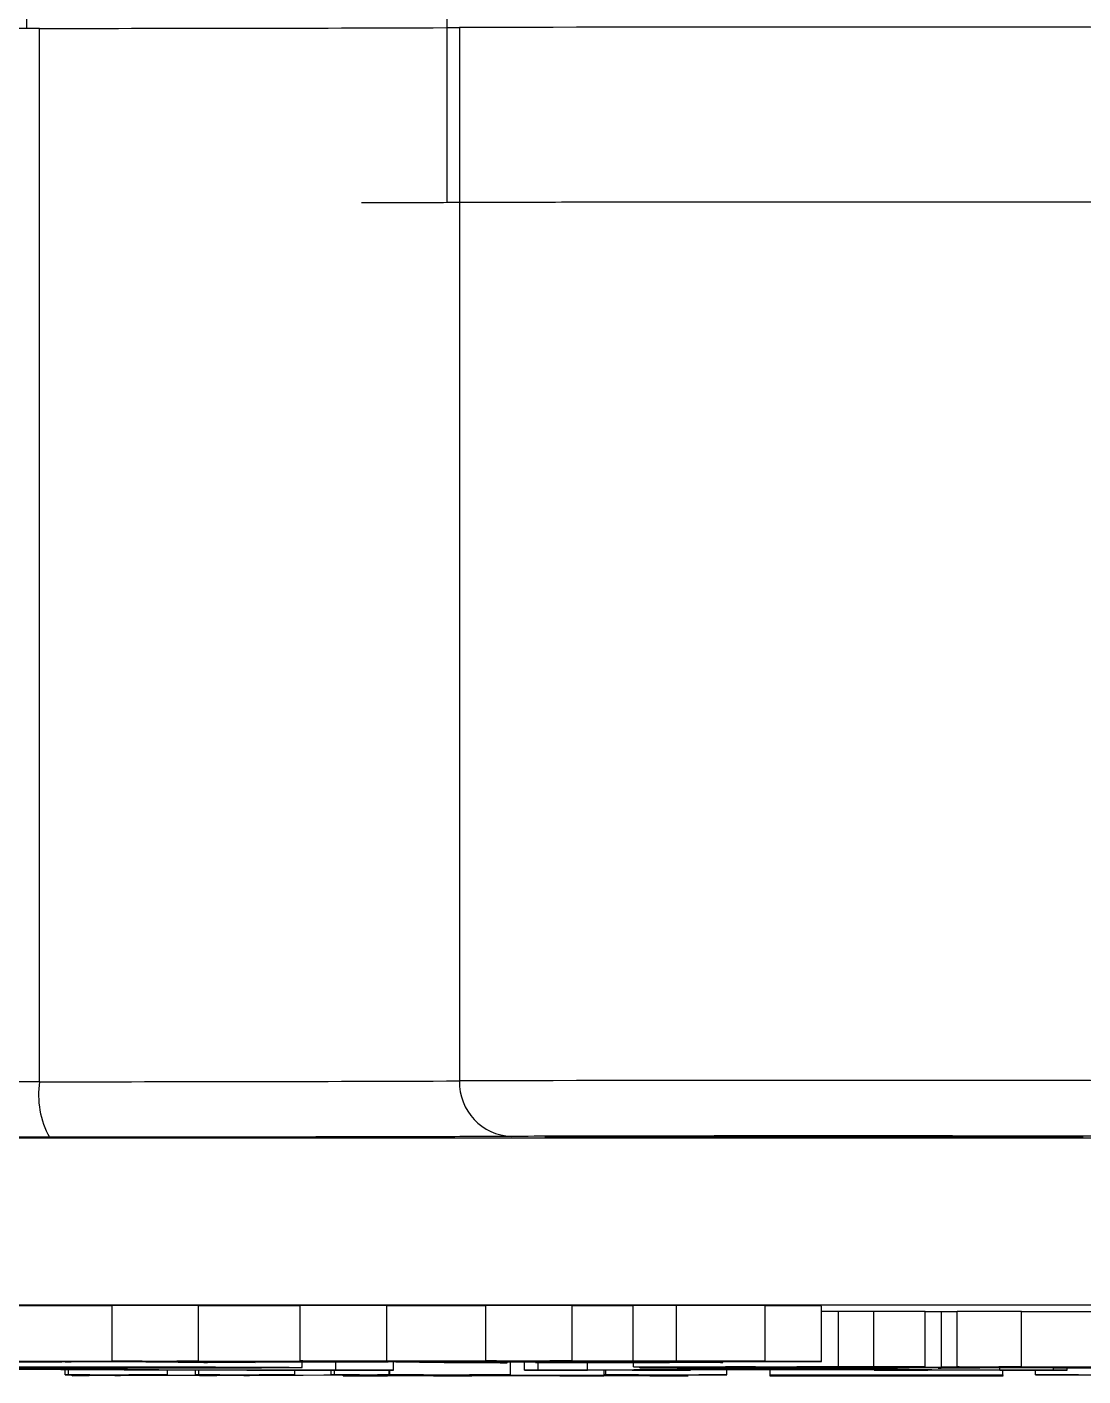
# Model space of a CAD drawing. Header units: millimetres. Extents: x 2687 to 4367, y 1046 to 2234.
# Drawn here: x 3418.92 to 3437.96, y 1311.98 to 1336.31 of the extents above; entities that cross this region are included whole.
import ezdxf

# ---------------------------------------------------------------- set-up
doc = ezdxf.new("R2010")
doc.units = ezdxf.units.MM

msp = doc.modelspace()

# ---------------------------------------------------------------- linework, layer by layer
at = {"color": 7, "linetype": 'Continuous', "lineweight": 25}
for p, q in [((3418.918, 1336.29), (3418.918, 1367.718)), ((3426.488, 1366.98), (3426.488, 1333.146)), ((3419.146, 1317.29), (3419.146, 1336.29)), ((3426.718, 1336.303), (3426.718, 1317.303)), ((3420.453, 1313.246), (3417.525, 1313.245)), ((3422.012, 1313.251), (3420.453, 1313.252)), ((3420.453, 1312.252), (3420.453, 1313.252)), ((3422.012, 1312.251), (3422.012, 1313.251)), ((3423.843, 1313.247), (3422.012, 1313.246)), ((3425.405, 1313.252), (3423.843, 1313.253)), ((3423.843, 1312.253), (3423.843, 1313.253)), ((3425.405, 1312.252), (3425.405, 1313.252)), ((3427.193, 1313.248), (3425.405, 1313.248)), ((3428.749, 1313.253), (3427.193, 1313.254)), ((3427.193, 1312.254), (3427.193, 1313.254)), ((3428.749, 1312.253), (3428.749, 1313.253)), ((3429.846, 1313.249), (3428.749, 1313.249)), ((3430.632, 1313.252), (3429.846, 1313.249)), ((3429.846, 1312.249), (3429.846, 1313.249)), ((3432.23, 1313.249), (3430.632, 1313.252)), ((3430.632, 1312.252), (3430.632, 1313.252)), ((3432.23, 1312.249), (3432.23, 1313.249)), ((3433.244, 1313.242), (3432.23, 1313.244)), ((3433.244, 1312.242), (3433.244, 1313.242)), ((3433.553, 1313.144), (3433.244, 1313.144)), ((3434.189, 1313.146), (3433.553, 1313.144)), ((3433.553, 1312.144), (3433.553, 1313.144)), ((3435.114, 1313.144), (3434.189, 1313.146)), ((3434.189, 1312.146), (3434.189, 1313.146)), ((3435.114, 1312.144), (3435.114, 1313.144)), ((3435.402, 1313.137), (3435.114, 1313.137)), ((3435.691, 1313.141), (3435.402, 1313.14)), ((3435.402, 1313.14), (3435.402, 1312.14)), ((3436.847, 1313.145), (3435.691, 1313.146)), ((3435.691, 1312.146), (3435.691, 1313.146)), ((3436.847, 1312.145), (3436.847, 1313.145)), ((3438.408, 1313.14), (3436.847, 1313.14)), ((3420.672, 1312.085), (3415.105, 1312.116)), ((3417.525, 1312.245), (3420.997, 1312.246)), ((3417.687, 1312.117), (3422.753, 1312.09)), ((3421.067, 1312.245), (3418.753, 1312.244)), ((3419.122, 1312.24), (3419.122, 1312.244)), ((3419.122, 1312.24), (3419.395, 1312.24)), ((3419.395, 1312.24), (3419.395, 1312.244)), ((3419.395, 1312.24), (3419.536, 1312.238)), ((3419.536, 1312.238), (3419.536, 1312.244)), ((3419.536, 1312.238), (3431.31, 1312.242)), ((3419.606, 1312.003), (3419.606, 1312.091)), ((3425.053, 1312.239), (3419.608, 1312.237)), ((3419.666, 1312.004), (3419.666, 1312.09)), ((3419.726, 1312.235), (3419.726, 1312.237)), ((3420.453, 1312.252), (3422.012, 1312.251)), ((3425.527, 1312.085), (3420.672, 1312.085)), ((3421.062, 1312.234), (3421.062, 1312.238)), ((3421.062, 1312.234), (3422.097, 1312.233)), ((3422.341, 1312.241), (3421.39, 1312.24)), ((3421.454, 1312.003), (3421.454, 1312.085)), ((3422.012, 1312.251), (3421.619, 1312.249)), ((3421.619, 1312.249), (3421.881, 1312.246)), ((3421.881, 1312.246), (3421.881, 1312.25)), ((3421.881, 1312.246), (3424.401, 1312.247)), ((3424.47, 1312.246), (3421.95, 1312.245)), ((3421.955, 1312.002), (3421.955, 1312.085)), ((3422.014, 1312.003), (3422.014, 1312.085)), ((3422.097, 1312.233), (3422.097, 1312.238)), ((3422.097, 1312.233), (3425.433, 1312.234)), ((3425.505, 1312.234), (3422.169, 1312.232)), ((3422.169, 1312.232), (3423.034, 1312.222)), ((3423.034, 1312.222), (3422.176, 1312.22)), ((3422.341, 1312.241), (3422.341, 1312.245)), ((3423.034, 1312.222), (3423.034, 1312.233)), ((3423.75, 1312.002), (3423.75, 1312.085)), ((3423.843, 1312.253), (3425.405, 1312.252)), ((3423.883, 1312.134), (3423.883, 1312.233)), ((3424.405, 1312.001), (3424.405, 1312.085)), ((3424.465, 1312.002), (3424.465, 1312.085)), ((3424.487, 1312.087), (3424.487, 1312.233)), ((3424.487, 1312.087), (3425.527, 1312.087)), ((3425.734, 1312.243), (3424.781, 1312.242)), ((3425.405, 1312.252), (3424.999, 1312.251)), ((3424.999, 1312.251), (3425.284, 1312.247)), ((3425.433, 1312.234), (3425.053, 1312.239)), ((3425.284, 1312.247), (3425.284, 1312.252)), ((3425.284, 1312.247), (3427.735, 1312.248)), ((3427.804, 1312.248), (3425.354, 1312.247)), ((3425.451, 1312.001), (3425.451, 1312.085)), ((3425.452, 1312.085), (3425.452, 1312.001)), ((3425.527, 1312.087), (3425.527, 1312.233)), ((3425.527, 1312.087), (3425.527, 1312.085)), ((3425.734, 1312.243), (3425.734, 1312.247)), ((3431.451, 1312.242), (3425.937, 1312.239)), ((3425.937, 1312.239), (3426.317, 1312.235)), ((3426.317, 1312.235), (3426.317, 1312.24)), ((3426.317, 1312.235), (3429.584, 1312.236)), ((3429.861, 1312.235), (3426.389, 1312.234)), ((3427.575, 1312.22), (3426.622, 1312.219)), ((3427.193, 1312.254), (3428.749, 1312.253)), ((3427.575, 1312.22), (3427.575, 1312.234)), ((3427.637, 1312.001), (3427.637, 1312.234)), ((3427.89, 1312.087), (3427.89, 1312.235)), ((3427.89, 1312.086), (3427.89, 1312.087)), ((3427.89, 1312.087), (3428.133, 1312.087)), ((3430.884, 1312.086), (3427.89, 1312.086)), ((3428.087, 1312.226), (3428.087, 1312.235)), ((3428.146, 1312.225), (3428.087, 1312.226)), ((3429.078, 1312.244), (3428.13, 1312.243)), ((3428.133, 1312.087), (3428.133, 1312.225)), ((3428.749, 1312.253), (3428.346, 1312.252)), ((3428.346, 1312.252), (3428.621, 1312.249)), ((3428.621, 1312.249), (3428.621, 1312.253)), ((3428.621, 1312.249), (3429.846, 1312.249)), ((3432.23, 1312.249), (3428.69, 1312.248)), ((3429.023, 1312.089), (3429.023, 1312.235)), ((3429.023, 1312.089), (3432.175, 1312.116)), ((3429.078, 1312.244), (3429.078, 1312.248)), ((3429.326, 1312), (3429.326, 1312.086)), ((3429.353, 1312.001), (3429.353, 1312.086)), ((3429.584, 1312.236), (3429.584, 1312.241)), ((3429.584, 1312.236), (3430.08, 1312.238)), ((3429.846, 1312.249), (3430.632, 1312.252)), ((3429.855, 1312.144), (3429.855, 1312.235)), ((3430.375, 1312.143), (3429.855, 1312.144)), ((3429.855, 1312.144), (3433.553, 1312.144)), ((3430.491, 1312.228), (3429.861, 1312.235)), ((3430.641, 1312.097), (3429.913, 1312.09)), ((3429.97, 1312.126), (3429.97, 1312.144)), ((3430.606, 1312.124), (3429.97, 1312.126)), ((3430.08, 1312.238), (3430.08, 1312.241)), ((3430.08, 1312.238), (3431.323, 1312.236)), ((3430.086, 1312.136), (3430.086, 1312.144)), ((3430.606, 1312.135), (3430.086, 1312.136)), ((3430.086, 1312.136), (3432.051, 1312.136)), ((3430.632, 1312.252), (3432.23, 1312.249)), ((3434.276, 1312.097), (3430.641, 1312.097)), ((3430.641, 1312.087), (3430.641, 1312.097)), ((3430.641, 1312.087), (3430.884, 1312.087)), ((3431.323, 1312.236), (3430.791, 1312.235)), ((3430.791, 1312.235), (3431.42, 1312.227)), ((3432.499, 1312.113), (3430.803, 1312.098)), ((3430.803, 1312.098), (3434.195, 1312.098)), ((3430.837, 1312.238), (3431.451, 1312.242)), ((3430.837, 1312.238), (3430.837, 1312.241)), ((3431.069, 1312.238), (3430.837, 1312.238)), ((3430.884, 1312.087), (3430.884, 1312.097)), ((3430.884, 1312.087), (3430.884, 1312.086)), ((3431.31, 1312.242), (3431.31, 1312.249)), ((3431.31, 1312.242), (3431.793, 1312.244)), ((3431.42, 1312.227), (3431.42, 1312.242)), ((3431.466, 1312.226), (3431.466, 1312.249)), ((3431.538, 1312), (3431.538, 1312.097)), ((3432.051, 1312.144), (3431.762, 1312.144)), ((3431.793, 1312.244), (3431.793, 1312.249)), ((3431.793, 1312.244), (3433.244, 1312.242)), ((3432.051, 1312.136), (3431.993, 1312.136)), ((3432.051, 1312.136), (3432.051, 1312.144)), ((3432.051, 1312.127), (3432.051, 1312.136)), ((3432.175, 1312.116), (3433.386, 1312.116)), ((3432.321, 1312), (3432.321, 1312.097)), ((3432.58, 1312.113), (3432.499, 1312.113)), ((3434.195, 1312.098), (3432.58, 1312.113)), ((3435.114, 1312.144), (3432.802, 1312.144)), ((3432.802, 1312.144), (3432.802, 1312.136)), ((3432.802, 1312.136), (3433.438, 1312.136)), ((3434.767, 1312.136), (3432.802, 1312.136)), ((3432.802, 1312.136), (3432.802, 1312.128)), ((3432.802, 1312.128), (3434.767, 1312.129)), ((3433.386, 1312.116), (3433.386, 1312.136)), ((3433.386, 1312.116), (3436.457, 1312.089)), ((3433.438, 1312.136), (3433.438, 1312.144)), ((3433.438, 1312.136), (3433.958, 1312.137)), ((3433.553, 1312.144), (3434.189, 1312.146)), ((3433.958, 1312.137), (3433.958, 1312.144)), ((3433.958, 1312.137), (3434.767, 1312.136)), ((3434.189, 1312.146), (3435.114, 1312.144)), ((3434.192, 1312.087), (3434.192, 1312.097)), ((3434.192, 1312.086), (3434.192, 1312.087)), ((3434.192, 1312.087), (3434.515, 1312.087)), ((3437.671, 1312.086), (3434.192, 1312.086)), ((3435.082, 1312.089), (3434.276, 1312.097)), ((3434.515, 1312.087), (3434.515, 1312.095)), ((3434.767, 1312.137), (3434.767, 1312.144)), ((3435.287, 1312.136), (3434.767, 1312.137)), ((3434.767, 1312.137), (3441.759, 1312.137)), ((3434.767, 1312.136), (3434.767, 1312.137)), ((3434.767, 1312.129), (3434.767, 1312.136)), ((3434.767, 1312.129), (3434.825, 1312.129)), ((3434.825, 1312.137), (3434.825, 1312.129)), ((3435.402, 1312.13), (3435.345, 1312.134)), ((3435.345, 1312.134), (3436.096, 1312.133)), ((3435.345, 1312.12), (3435.345, 1312.134)), ((3435.345, 1312.12), (3435.402, 1312.123)), ((3436.096, 1312.121), (3435.345, 1312.12)), ((3435.402, 1312.14), (3435.749, 1312.141)), ((3436.096, 1312.139), (3435.402, 1312.14)), ((3435.402, 1312.123), (3435.402, 1312.13)), ((3435.691, 1312.146), (3436.847, 1312.145)), ((3436.558, 1312.14), (3436.096, 1312.139)), ((3436.096, 1312.133), (3436.096, 1312.139)), ((3436.096, 1312.133), (3437.772, 1312.133)), ((3437.425, 1312.132), (3436.096, 1312.132)), ((3436.096, 1312.132), (3436.096, 1312.121)), ((3436.847, 1312.145), (3436.443, 1312.144)), ((3436.443, 1312.144), (3436.443, 1312.14)), ((3436.443, 1312.14), (3438.465, 1312.14)), ((3436.457, 1312.089), (3436.457, 1312.132)), ((3436.513, 1312), (3436.513, 1312.086)), ((3441.413, 1312.14), (3436.558, 1312.14)), ((3438.061, 1312.136), (3436.674, 1312.136)), ((3437.102, 1312), (3437.102, 1312.086)), ((3437.425, 1312.122), (3437.425, 1312.132)), ((3438.119, 1312.123), (3437.425, 1312.122)), ((3437.428, 1312.087), (3437.428, 1312.122)), ((3437.428, 1312.087), (3437.671, 1312.087)), ((3437.671, 1312.087), (3437.671, 1312.122)), ((3437.671, 1312.087), (3437.671, 1312.086)), ((3437.772, 1312.133), (3438.061, 1312.136)), ((3437.772, 1312.133), (3437.772, 1312.136)), ((3419.606, 1312.003), (3419.666, 1312.004)), ((3419.811, 1312.003), (3419.606, 1312.003)), ((3419.666, 1312.004), (3421.454, 1312.003)), ((3419.735, 1311.984), (3419.735, 1312.003)), ((3419.735, 1311.984), (3420.04, 1312.002)), ((3420.042, 1311.984), (3419.735, 1311.984)), ((3422.147, 1311.995), (3420.042, 1311.984)), ((3420.755, 1312.002), (3420.5, 1311.989)), ((3420.5, 1311.989), (3420.602, 1311.989)), ((3420.602, 1311.989), (3422.278, 1311.998)), ((3420.602, 1311.989), (3420.602, 1311.994)), ((3421.394, 1312.002), (3421.24, 1312.002)), ((3421.454, 1312.003), (3421.394, 1312.002)), ((3421.955, 1312.002), (3422.014, 1312.003)), ((3422.109, 1312.002), (3421.955, 1312.002)), ((3422.014, 1312.003), (3423.75, 1312.002)), ((3422.034, 1311.983), (3422.249, 1311.995)), ((3422.034, 1311.983), (3422.034, 1311.995)), ((3422.34, 1311.983), (3422.034, 1311.983)), ((3422.249, 1311.995), (3422.147, 1311.995)), ((3422.278, 1311.998), (3422.388, 1312.001)), ((3425.237, 1312), (3422.34, 1311.983)), ((3423.103, 1312.001), (3422.827, 1311.989)), ((3422.827, 1311.989), (3422.929, 1311.989)), ((3422.929, 1311.989), (3424.871, 1312)), ((3422.929, 1311.989), (3422.929, 1311.993)), ((3423.69, 1312.001), (3423.538, 1312.001)), ((3423.75, 1312.002), (3423.69, 1312.001)), ((3424.405, 1312.001), (3424.465, 1312.002)), ((3424.559, 1312.001), (3424.405, 1312.001)), ((3424.465, 1312.002), (3425.451, 1312.001)), ((3424.622, 1311.982), (3424.622, 1311.996)), ((3424.622, 1311.982), (3424.651, 1311.983)), ((3426.911, 1311.982), (3424.622, 1311.982)), ((3424.651, 1311.983), (3424.651, 1311.996)), ((3424.651, 1311.983), (3424.911, 1311.983)), ((3424.871, 1312), (3424.918, 1312)), ((3424.911, 1311.983), (3424.911, 1311.998)), ((3425.416, 1311.984), (3426.065, 1312)), ((3425.451, 1312.001), (3425.452, 1312.001)), ((3425.452, 1312.001), (3427.637, 1312.001)), ((3425.936, 1312), (3425.732, 1312.001)), ((3425.939, 1312), (3425.936, 1312)), ((3426.579, 1311.992), (3426.248, 1311.984)), ((3426.248, 1311.984), (3426.253, 1311.983)), ((3429.648, 1311.991), (3426.579, 1311.992)), ((3426.897, 1312), (3426.606, 1311.992)), ((3426.606, 1311.992), (3429.675, 1311.992)), ((3426.68, 1311.983), (3426.68, 1311.992)), ((3426.68, 1311.983), (3426.94, 1311.983)), ((3426.94, 1311.983), (3426.911, 1311.982)), ((3426.94, 1311.983), (3426.94, 1311.992)), ((3427.61, 1312), (3427.402, 1312)), ((3427.637, 1312.001), (3427.61, 1312)), ((3428.523, 1311.982), (3428.523, 1311.991)), ((3430.812, 1311.981), (3428.523, 1311.982)), ((3428.523, 1311.982), (3428.552, 1311.982)), ((3428.552, 1311.982), (3428.552, 1311.991)), ((3428.552, 1311.982), (3428.812, 1311.982)), ((3428.812, 1311.982), (3428.812, 1311.991)), ((3429.317, 1311.983), (3429.648, 1311.991)), ((3429.317, 1311.983), (3429.317, 1311.991)), ((3429.326, 1312), (3429.353, 1312.001)), ((3429.534, 1312), (3429.326, 1312)), ((3429.353, 1312.001), (3431.538, 1312)), ((3429.675, 1311.992), (3429.966, 1311.999)), ((3430.798, 1311.999), (3430.149, 1311.983)), ((3430.149, 1311.983), (3430.154, 1311.983)), ((3430.58, 1311.982), (3430.58, 1311.993)), ((3430.58, 1311.982), (3430.841, 1311.982)), ((3430.841, 1311.982), (3430.812, 1311.981)), ((3431.511, 1312), (3431.303, 1312)), ((3431.538, 1312), (3431.511, 1312)), ((3432.321, 1312), (3436.513, 1312)), ((3432.321, 1311.999), (3432.321, 1312)), ((3433.518, 1311.999), (3432.321, 1311.999)), ((3432.321, 1311.982), (3432.321, 1311.999)), ((3432.321, 1311.981), (3432.321, 1311.982)), ((3432.321, 1311.982), (3433.518, 1311.982)), ((3436.513, 1311.981), (3432.321, 1311.981)), ((3433.518, 1311.982), (3433.518, 1311.999)), ((3433.986, 1311.983), (3433.986, 1311.999)), ((3434.849, 1311.999), (3434.849, 1311.983)), ((3436.513, 1311.999), (3435.317, 1311.999)), ((3435.317, 1311.982), (3435.317, 1311.999)), ((3435.317, 1311.982), (3436.513, 1311.982)), ((3436.513, 1312), (3436.513, 1311.999)), ((3436.513, 1311.982), (3436.513, 1311.999)), ((3436.513, 1311.982), (3436.513, 1311.981)), ((3437.102, 1312), (3439.523, 1312.001)), ((3437.138, 1312), (3437.102, 1312)), ((3437.447, 1312), (3437.138, 1312)), ((3438.81, 1311.983), (3437.959, 1311.999))]:
    msp.add_line(p, q, dxfattribs=at)
at = {"color": 7, "linetype": 'Continuous', "lineweight": 25, "flags": 128}
for points in [[(3419.146, 1336.29), (3413.82, 1336.287), (3408.586, 1336.284), (3403.467, 1336.28), (3398.487, 1336.275), (3393.669, 1336.27), (3389.037, 1336.264), (3384.61, 1336.257), (3380.41, 1336.249), (3376.456, 1336.241), (3372.767, 1336.233), (3369.359, 1336.224), (3366.249, 1336.214), (3363.45, 1336.204), (3360.977, 1336.194), (3358.84, 1336.183), (3357.049, 1336.172)], [(3419.146, 1317.29), (3413.887, 1317.287), (3408.716, 1317.284), (3403.657, 1317.28), (3398.733, 1317.276), (3393.967, 1317.27), (3389.379, 1317.264), (3384.99, 1317.258), (3380.821, 1317.25), (3376.89, 1317.242), (3373.215, 1317.234), (3369.812, 1317.225), (3366.698, 1317.216), (3363.885, 1317.206), (3361.388, 1317.196), (3359.216, 1317.185), (3357.381, 1317.174), (3355.889, 1317.163), (3354.749, 1317.152)], [(3461.692, 1316.262), (3456.988, 1316.266), (3452.167, 1316.269), (3447.253, 1316.272), (3442.269, 1316.273), (3437.242, 1316.274), (3432.196, 1316.274), (3427.157, 1316.274), (3422.149, 1316.272), (3417.197, 1316.27), (3412.326, 1316.268), (3407.56, 1316.264), (3402.924, 1316.26), (3398.439, 1316.255), (3394.129, 1316.249)], [(3437.962, 1316.292), (3437.135, 1316.29), (3436.058, 1316.288), (3434.804, 1316.287), (3433.458, 1316.287), (3432.112, 1316.287), (3430.858, 1316.288), (3429.781, 1316.29), (3428.955, 1316.292), (3428.436, 1316.295), (3428.258, 1316.298), (3428.436, 1316.301), (3428.955, 1316.303), (3429.781, 1316.306), (3430.858, 1316.308), (3432.112, 1316.309), (3433.458, 1316.309), (3434.804, 1316.309), (3436.058, 1316.308), (3437.135, 1316.306), (3437.962, 1316.303)]]:
    msp.add_lwpolyline(points, dxfattribs=at)
at = {"color": 7, "linetype": 'Continuous', "lineweight": 25}
for centre, radius, start, end in [((3419.585, 3211.375), 1875.085, 269.986579, 270.217963), ((3433.458, -656), 1992.314, 89.806162, 90.193839), ((3420.688, 1317.048), 1.561, 171.0968, 209.1481), ((3419.585, 3192.375), 1875.085, 269.986579, 270.217963), ((3433.458, -675), 1992.314, 89.806162, 90.193839), ((3427.688, 1317.273), 0.971, 178.1826, 267.9964)]:
    msp.add_arc(centre, radius, start, end, dxfattribs=at)
for points, knots in [([(3426.488, 1333.146), (3426.167, 1333.144), (3425.783, 1333.142), (3425.07, 1333.14), (3424.952, 1333.14)], [0, 0, 0, 0, 0.834947, 1, 1, 1, 1]), ([(3419.325, 1316.288), (3416.829, 1316.287), (3411.791, 1316.284), (3404.414, 1316.279), (3397.172, 1316.272), (3390.193, 1316.263), (3383.59, 1316.253), (3377.497, 1316.241), (3372.004, 1316.228), (3367.192, 1316.214), (3363.13, 1316.199), (3359.86, 1316.184), (3357.322, 1316.168), (3356.259, 1316.157), (3355.733, 1316.152)], [0, 0, 0, 0, 0.079959, 0.161371, 0.244142, 0.328893, 0.414217, 0.5, 0.585778, 0.671102, 0.755858, 0.838624, 0.920039, 1, 1, 1, 1]), ([(3427.654, 1316.303), (3427.263, 1316.301), (3426.468, 1316.297), (3424.478, 1316.293), (3422.065, 1316.289), (3420.228, 1316.288), (3419.325, 1316.288)], [0, 0, 0, 0, 0.245796, 0.5, 0.754204, 1, 1, 1, 1]), ([(3439.262, 1316.303), (3438.998, 1316.304), (3438.457, 1316.306), (3437.039, 1316.309), (3435.323, 1316.311), (3433.458, 1316.311), (3431.594, 1316.311), (3429.878, 1316.309), (3428.46, 1316.306), (3427.918, 1316.304), (3427.654, 1316.303)], [0, 0, 0, 0, 0.122089, 0.25, 0.377911, 0.5, 0.622089, 0.75, 0.877911, 1, 1, 1, 1]), ([(3365.013, 1313.124), (3365.061, 1313.128), (3365.167, 1313.136), (3366.037, 1313.148), (3367.518, 1313.162), (3369.693, 1313.176), (3372.524, 1313.189), (3376.038, 1313.202), (3380.192, 1313.214), (3384.935, 1313.225), (3390.196, 1313.235), (3395.888, 1313.244), (3401.911, 1313.252), (3408.134, 1313.258), (3414.5, 1313.262), (3420.852, 1313.266), (3427.191, 1313.268), (3433.458, 1313.268), (3439.726, 1313.268), (3446.064, 1313.266), (3452.417, 1313.262), (3458.782, 1313.258), (3465.006, 1313.252), (3471.028, 1313.244), (3476.72, 1313.235), (3481.982, 1313.225), (3486.725, 1313.214), (3490.879, 1313.202), (3494.393, 1313.189), (3497.224, 1313.176), (3499.399, 1313.162), (3500.88, 1313.148), (3501.751, 1313.136), (3501.858, 1313.128), (3501.906, 1313.124)], [0, 0, 0, 0, 0.023828, 0.053273, 0.084485, 0.115699, 0.147957, 0.180726, 0.213842, 0.247136, 0.28043, 0.313546, 0.346314, 0.378573, 0.409785, 0.440999, 0.470442, 0.499888, 0.529332, 0.558778, 0.58999, 0.621203, 0.653462, 0.68623, 0.719347, 0.752641, 0.785934, 0.819051, 0.851819, 0.884078, 0.915289, 0.946503, 0.975948, 1, 1, 1, 1]), ([(3414.604, 1312.146), (3415.274, 1312.146), (3416.619, 1312.146), (3418.427, 1312.145), (3419.747, 1312.142), (3420.671, 1312.139), (3420.978, 1312.135), (3421.001, 1312.133), (3421.006, 1312.133)], [0, 0, 0, 0, 0.196061, 0.394111, 0.547436, 0.700125, 0.928087, 1, 1, 1, 1]), ([(3421.006, 1312.133), (3420.976, 1312.131), (3420.915, 1312.128), (3420.232, 1312.124), (3418.884, 1312.121), (3417.2, 1312.119), (3415.852, 1312.119), (3415.074, 1312.119), (3414.951, 1312.119)], [0, 0, 0, 0, 0.200351, 0.402646, 0.59747, 0.766762, 0.96323, 1, 1, 1, 1]), ([(3415.555, 1312.149), (3416.223, 1312.149), (3417.458, 1312.149), (3419.225, 1312.148), (3420.888, 1312.146), (3422.408, 1312.144), (3423.553, 1312.14), (3423.861, 1312.136), (3423.879, 1312.134), (3423.883, 1312.134)], [0, 0, 0, 0, 0.160365, 0.296332, 0.431737, 0.589347, 0.747826, 0.949128, 1, 1, 1, 1]), ([(3423.883, 1312.134), (3423.857, 1312.132), (3423.796, 1312.129), (3423.012, 1312.124), (3421.301, 1312.12), (3419.452, 1312.118), (3418.173, 1312.117), (3417.687, 1312.117)], [0, 0, 0, 0, 0.183074, 0.416875, 0.642834, 0.864166, 1, 1, 1, 1]), ([(3418.455, 1312.235), (3418.582, 1312.235), (3418.924, 1312.236), (3419.069, 1312.238), (3419.108, 1312.239), (3419.122, 1312.24)], [0, 0, 0, 0, 0.268239, 0.722981, 1, 1, 1, 1]), ([(3419.678, 1312.234), (3419.651, 1312.234), (3419.598, 1312.234), (3419.333, 1312.233), (3419.063, 1312.233), (3418.824, 1312.233), (3418.771, 1312.233)], [0, 0, 0, 0, 0.194719, 0.390632, 0.863045, 1, 1, 1, 1]), ([(3419.608, 1312.237), (3419.662, 1312.237), (3419.73, 1312.236), (3419.709, 1312.235), (3419.704, 1312.235)], [0, 0, 0, 0, 0.7846575, 1, 1, 1, 1]), ([(3420.997, 1312.246), (3420.939, 1312.247), (3420.828, 1312.248), (3420.65, 1312.25), (3420.519, 1312.251), (3420.453, 1312.252)], [0, 0, 0, 0, 0.361759, 0.680808, 1, 1, 1, 1]), ([(3422.176, 1312.22), (3422.084, 1312.222), (3421.898, 1312.224), (3421.54, 1312.229), (3421.232, 1312.232), (3421.062, 1312.234)], [0, 0, 0, 0, 0.307881, 0.615778, 1, 1, 1, 1]), ([(3421.39, 1312.24), (3421.353, 1312.241), (3421.292, 1312.242), (3421.176, 1312.244), (3421.103, 1312.245), (3421.067, 1312.245)], [0, 0, 0, 0, 0.437947, 0.718933, 1, 1, 1, 1]), ([(3421.95, 1312.245), (3421.981, 1312.245), (3422.041, 1312.244), (3422.165, 1312.243), (3422.273, 1312.242), (3422.341, 1312.241)], [0, 0, 0, 0, 0.2673365, 0.5346869, 1, 1, 1, 1]), ([(3422.753, 1312.09), (3422.924, 1312.089), (3423.188, 1312.088), (3423.86, 1312.087), (3424.266, 1312.087), (3424.487, 1312.087)], [0, 0, 0, 0, 0.454509, 0.703285, 1, 1, 1, 1]), ([(3424.401, 1312.247), (3424.342, 1312.248), (3424.23, 1312.249), (3424.046, 1312.251), (3423.911, 1312.252), (3423.843, 1312.253)], [0, 0, 0, 0, 0.353076, 0.676475, 1, 1, 1, 1]), ([(3424.781, 1312.242), (3424.738, 1312.242), (3424.673, 1312.244), (3424.56, 1312.245), (3424.5, 1312.246), (3424.47, 1312.246)], [0, 0, 0, 0, 0.499817, 0.749886, 1, 1, 1, 1]), ([(3425.354, 1312.247), (3425.384, 1312.246), (3425.445, 1312.246), (3425.561, 1312.244), (3425.668, 1312.243), (3425.734, 1312.243)], [0, 0, 0, 0, 0.278089, 0.556193, 1, 1, 1, 1]), ([(3426.622, 1312.219), (3426.525, 1312.22), (3426.33, 1312.223), (3425.948, 1312.228), (3425.67, 1312.232), (3425.505, 1312.234)], [0, 0, 0, 0, 0.2894212, 0.5788391, 1, 1, 1, 1]), ([(3426.389, 1312.234), (3426.504, 1312.233), (3426.736, 1312.23), (3427.113, 1312.225), (3427.41, 1312.222), (3427.575, 1312.22)], [0, 0, 0, 0, 0.307939, 0.615874, 1, 1, 1, 1]), ([(3427.735, 1312.248), (3427.676, 1312.249), (3427.566, 1312.25), (3427.386, 1312.252), (3427.257, 1312.254), (3427.193, 1312.254)], [0, 0, 0, 0, 0.3618324, 0.680859, 1, 1, 1, 1]), ([(3428.13, 1312.243), (3428.09, 1312.243), (3428.025, 1312.245), (3427.91, 1312.246), (3427.839, 1312.247), (3427.804, 1312.248)], [0, 0, 0, 0, 0.437841, 0.718884, 1, 1, 1, 1]), ([(3428.087, 1312.226), (3428.42, 1312.226), (3428.992, 1312.226), (3429.648, 1312.226), (3430.051, 1312.226), (3430.259, 1312.226), (3430.4, 1312.227), (3430.479, 1312.227), (3430.51, 1312.227), (3430.497, 1312.227), (3430.491, 1312.228)], [0, 0, 0, 0, 0.358025, 0.615683, 0.704922, 0.795041, 0.841826, 0.888488, 0.9407, 1, 1, 1, 1]), ([(3428.133, 1312.087), (3428.256, 1312.087), (3428.466, 1312.087), (3428.722, 1312.087), (3428.907, 1312.088), (3428.982, 1312.088), (3429.014, 1312.089), (3429.023, 1312.089)], [0, 0, 0, 0, 0.268165, 0.456817, 0.645375, 0.906381, 1, 1, 1, 1]), ([(3430.357, 1312.223), (3430.325, 1312.223), (3430.262, 1312.224), (3429.904, 1312.224), (3429.197, 1312.225), (3428.542, 1312.225), (3428.146, 1312.225)], [0, 0, 0, 0, 0.1072401, 0.2147204, 0.5251042, 1, 1, 1, 1]), ([(3428.69, 1312.248), (3428.719, 1312.248), (3428.778, 1312.247), (3428.9, 1312.245), (3429.009, 1312.245), (3429.078, 1312.244)], [0, 0, 0, 0, 0.267397, 0.53481, 1, 1, 1, 1]), ([(3429.913, 1312.09), (3429.902, 1312.09), (3429.881, 1312.09), (3429.848, 1312.09), (3429.838, 1312.089), (3429.832, 1312.089)], [0, 0, 0, 0, 0.2502199, 0.5005081, 1, 1, 1, 1]), ([(3429.832, 1312.089), (3429.841, 1312.089), (3429.855, 1312.088), (3429.933, 1312.088), (3430.03, 1312.087), (3430.184, 1312.087), (3430.394, 1312.087), (3430.555, 1312.087), (3430.641, 1312.087)], [0, 0, 0, 0, 0.284135, 0.450473, 0.560568, 0.671794, 0.825494, 1, 1, 1, 1]), ([(3429.97, 1312.126), (3430.319, 1312.126), (3430.842, 1312.127), (3431.533, 1312.127), (3431.878, 1312.127), (3432.051, 1312.127)], [0, 0, 0, 0, 0.499885, 0.7499286, 1, 1, 1, 1]), ([(3431.42, 1312.227), (3431.447, 1312.227), (3431.499, 1312.226), (3431.358, 1312.225), (3430.998, 1312.224), (3430.609, 1312.223), (3430.357, 1312.223)], [0, 0, 0, 0, 0.211302, 0.416468, 0.621501, 1, 1, 1, 1]), ([(3431.762, 1312.144), (3431.595, 1312.144), (3431.278, 1312.143), (3430.814, 1312.143), (3430.521, 1312.143), (3430.375, 1312.143)], [0, 0, 0, 0, 0.35686, 0.67714, 1, 1, 1, 1]), ([(3431.993, 1312.136), (3431.826, 1312.136), (3431.51, 1312.136), (3431.045, 1312.135), (3430.753, 1312.135), (3430.606, 1312.135)], [0, 0, 0, 0, 0.35686, 0.67714, 1, 1, 1, 1]), ([(3434.825, 1312.129), (3434.228, 1312.128), (3433.208, 1312.127), (3431.743, 1312.126), (3430.986, 1312.124), (3430.606, 1312.124)], [0, 0, 0, 0, 0.41234, 0.704495, 1, 1, 1, 1]), ([(3433.244, 1312.242), (3433.027, 1312.242), (3432.551, 1312.241), (3431.819, 1312.24), (3431.361, 1312.238), (3431.069, 1312.238)], [0, 0, 0, 0, 0.234297, 0.511813, 1, 1, 1, 1]), ([(3434.515, 1312.087), (3434.602, 1312.087), (3434.743, 1312.087), (3434.911, 1312.087), (3435.019, 1312.087), (3435.092, 1312.087), (3435.143, 1312.088), (3435.155, 1312.088), (3435.163, 1312.088)], [0, 0, 0, 0, 0.25713, 0.418126, 0.515419, 0.613557, 0.771961, 1, 1, 1, 1]), ([(3435.163, 1312.088), (3435.161, 1312.088), (3435.159, 1312.089), (3435.143, 1312.089), (3435.106, 1312.089), (3435.082, 1312.089)], [0, 0, 0, 0, 0.25103, 0.502225, 1, 1, 1, 1]), ([(3436.674, 1312.136), (3436.507, 1312.136), (3436.191, 1312.136), (3435.726, 1312.136), (3435.434, 1312.136), (3435.287, 1312.136)], [0, 0, 0, 0, 0.35686, 0.67714, 1, 1, 1, 1]), ([(3435.747, 1312.141), (3435.746, 1312.142), (3435.744, 1312.143), (3435.728, 1312.144), (3435.704, 1312.145), (3435.691, 1312.146)], [0, 0, 0, 0, 0.333361, 0.666606, 1, 1, 1, 1]), ([(3436.457, 1312.089), (3436.499, 1312.089), (3436.583, 1312.088), (3436.769, 1312.088), (3437.03, 1312.087), (3437.256, 1312.087), (3437.391, 1312.087), (3437.428, 1312.087)], [0, 0, 0, 0, 0.25387, 0.509596, 0.715202, 0.920342, 1, 1, 1, 1]), ([(3420.04, 1312.002), (3420.052, 1312.002), (3420.068, 1312.002), (3420.02, 1312.003), (3419.962, 1312.003), (3419.887, 1312.003), (3419.835, 1312.003), (3419.811, 1312.003)], [0, 0, 0, 0, 0.409045, 0.568709, 0.729731, 0.871998, 1, 1, 1, 1]), ([(3421.24, 1312.002), (3421.176, 1312.002), (3421.076, 1312.002), (3420.943, 1312.002), (3420.856, 1312.002), (3420.789, 1312.002), (3420.767, 1312.002), (3420.755, 1312.002)], [0, 0, 0, 0, 0.286948, 0.445283, 0.603611, 0.766841, 1, 1, 1, 1]), ([(3422.388, 1312.001), (3422.395, 1312.001), (3422.407, 1312.001), (3422.35, 1312.002), (3422.253, 1312.002), (3422.153, 1312.002), (3422.109, 1312.002)], [0, 0, 0, 0, 0.280717, 0.477013, 0.764436, 1, 1, 1, 1]), ([(3423.538, 1312.001), (3423.491, 1312.001), (3423.415, 1312.001), (3423.308, 1312.001), (3423.231, 1312.001), (3423.159, 1312.001), (3423.123, 1312.001), (3423.107, 1312.001), (3423.103, 1312.001)], [0, 0, 0, 0, 0.2197284, 0.3604368, 0.5019622, 0.6296085, 0.9109721, 1, 1, 1, 1]), ([(3424.913, 1312), (3424.912, 1312), (3424.911, 1312), (3424.869, 1312.001), (3424.79, 1312.001), (3424.683, 1312.001), (3424.6, 1312.001), (3424.559, 1312.001)], [0, 0, 0, 0, 0.063168, 0.286153, 0.501453, 0.758451, 1, 1, 1, 1]), ([(3424.911, 1311.983), (3425.004, 1311.983), (3425.133, 1311.983), (3425.282, 1311.983), (3425.358, 1311.983), (3425.401, 1311.984), (3425.411, 1311.984), (3425.416, 1311.984)], [0, 0, 0, 0, 0.375821, 0.523807, 0.672057, 0.853203, 1, 1, 1, 1]), ([(3425.732, 1312.001), (3425.676, 1312.001), (3425.57, 1312.001), (3425.423, 1312), (3425.311, 1312), (3425.262, 1312), (3425.237, 1312)], [0, 0, 0, 0, 0.246987, 0.468153, 0.728462, 1, 1, 1, 1]), ([(3426.065, 1312), (3426.065, 1312), (3426.067, 1312), (3426.036, 1312), (3425.984, 1312), (3425.949, 1312), (3425.939, 1312)], [0, 0, 0, 0, 0.177122, 0.589108, 0.884827, 1, 1, 1, 1]), ([(3426.259, 1311.983), (3426.272, 1311.983), (3426.298, 1311.983), (3426.382, 1311.983), (3426.509, 1311.983), (3426.615, 1311.983), (3426.68, 1311.983)], [0, 0, 0, 0, 0.204883, 0.408937, 0.643499, 1, 1, 1, 1]), ([(3427.402, 1312), (3427.332, 1312), (3427.216, 1312), (3427.074, 1312), (3426.982, 1312), (3426.919, 1312), (3426.905, 1312), (3426.897, 1312)], [0, 0, 0, 0, 0.290077, 0.48445, 0.638173, 0.79153, 1, 1, 1, 1]), ([(3428.812, 1311.982), (3428.905, 1311.982), (3429.034, 1311.982), (3429.183, 1311.982), (3429.259, 1311.983), (3429.302, 1311.983), (3429.312, 1311.983), (3429.317, 1311.983)], [0, 0, 0, 0, 0.3758207, 0.5238074, 0.6720575, 0.8532035, 1, 1, 1, 1]), ([(3429.963, 1311.999), (3429.963, 1311.999), (3429.964, 1311.999), (3429.926, 1312), (3429.863, 1312), (3429.748, 1312), (3429.634, 1312), (3429.551, 1312), (3429.534, 1312)], [0, 0, 0, 0, 0.132198, 0.30903, 0.458399, 0.607839, 0.921168, 1, 1, 1, 1]), ([(3430.16, 1311.983), (3430.173, 1311.982), (3430.199, 1311.982), (3430.283, 1311.982), (3430.41, 1311.982), (3430.516, 1311.982), (3430.58, 1311.982)], [0, 0, 0, 0, 0.204883, 0.408937, 0.643499, 1, 1, 1, 1]), ([(3431.303, 1312), (3431.233, 1312), (3431.117, 1312), (3430.975, 1311.999), (3430.882, 1311.999), (3430.82, 1311.999), (3430.806, 1311.999), (3430.798, 1311.999)], [0, 0, 0, 0, 0.290077, 0.48445, 0.638173, 0.79153, 1, 1, 1, 1]), ([(3433.986, 1311.999), (3433.983, 1311.999), (3433.978, 1311.999), (3433.919, 1311.999), (3433.84, 1311.999), (3433.704, 1311.999), (3433.594, 1311.999), (3433.518, 1311.999)], [0, 0, 0, 0, 0.250411, 0.398556, 0.54744, 0.686236, 1, 1, 1, 1]), ([(3433.518, 1311.982), (3433.607, 1311.982), (3433.732, 1311.982), (3433.874, 1311.982), (3433.947, 1311.982), (3433.982, 1311.982), (3433.985, 1311.983), (3433.986, 1311.983)], [0, 0, 0, 0, 0.3640306, 0.510061, 0.6558643, 0.8438409, 1, 1, 1, 1]), ([(3435.317, 1311.999), (3435.247, 1311.999), (3435.13, 1311.999), (3434.992, 1311.999), (3434.908, 1311.999), (3434.856, 1311.999), (3434.851, 1311.999), (3434.849, 1311.999)], [0, 0, 0, 0, 0.294404, 0.487725, 0.643608, 0.799347, 1, 1, 1, 1]), ([(3434.849, 1311.983), (3434.852, 1311.983), (3434.858, 1311.982), (3434.915, 1311.982), (3435.01, 1311.982), (3435.148, 1311.982), (3435.257, 1311.982), (3435.317, 1311.982)], [0, 0, 0, 0, 0.210223, 0.375759, 0.542534, 0.746796, 1, 1, 1, 1]), ([(3437.959, 1311.999), (3437.946, 1311.999), (3437.927, 1311.999), (3437.845, 1312), (3437.75, 1312), (3437.612, 1312), (3437.508, 1312), (3437.447, 1312)], [0, 0, 0, 0, 0.2826647, 0.4248628, 0.5676053, 0.7445144, 1, 1, 1, 1])]:
    msp.add_open_spline(points, degree=3, knots=knots, dxfattribs=at)
msp.add_open_spline([(3440.584, 1333.146), (3440.259, 1333.147), (3439.609, 1333.15), (3437.898, 1333.153), (3435.829, 1333.156), (3433.536, 1333.156), (3431.243, 1333.156), (3429.175, 1333.153), (3427.463, 1333.15), (3426.813, 1333.147), (3426.488, 1333.146)], degree=3, dxfattribs=at)

doc.saveas('drawing.dxf')
